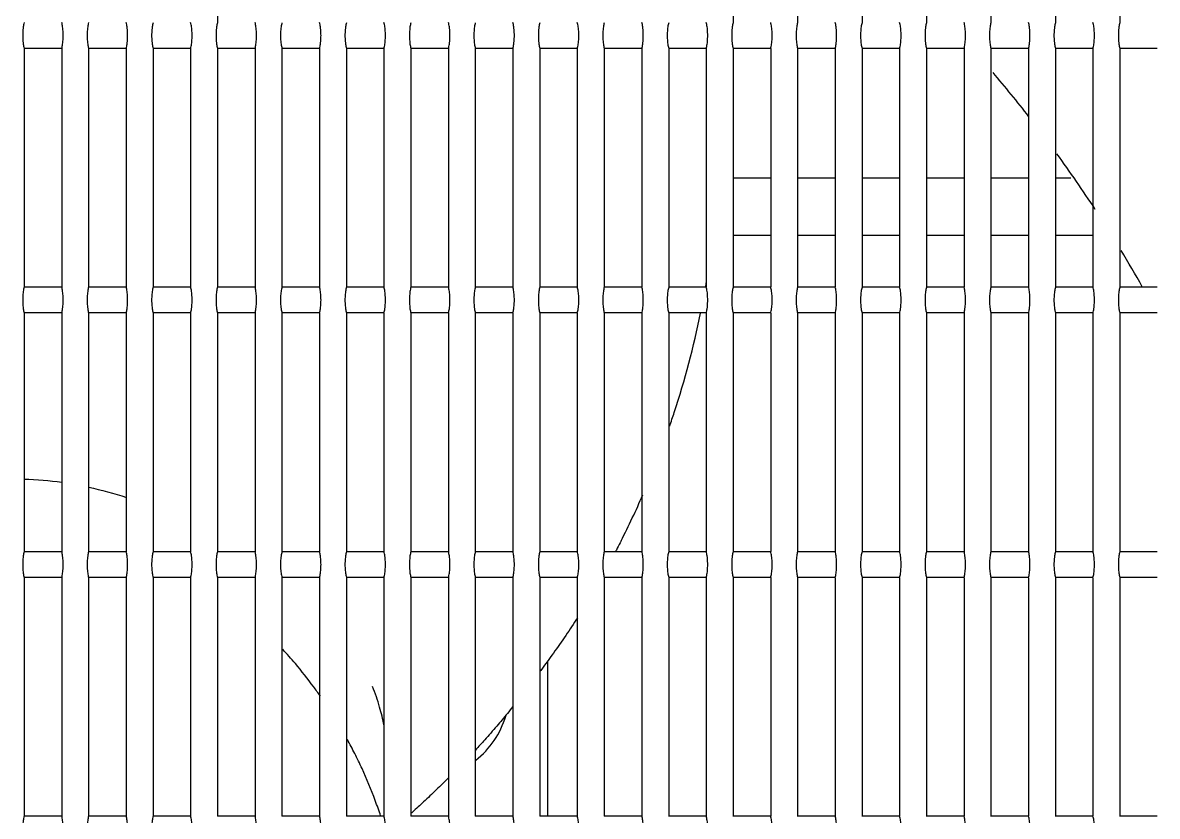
# Model space of a CAD drawing. Header units: millimetres. Extents: x 421 to 5436, y -1186 to -112.
# Drawn here: x 5352.5324 to 5352.8631, y -181.9871 to -181.7558 of the extents above; entities that cross this region are included whole.
import ezdxf

# ---------------------------------------------------------------- set-up
doc = ezdxf.new("R2010")
doc.units = ezdxf.units.MM
doc.layers.add('A-AC', color=150, linetype='Continuous')

msp = doc.modelspace()

# ---------------------------------------------------------------- linework, layer by layer
at = {"layer": 'A-AC', "color": 10, "lineweight": -3, "ltscale": 7.5}
for p, q in [((5352.589218909126, -181.6861902393314), (5352.589218909126, -181.7558173595751)), ((5352.739499377936, -181.6861517204206), (5352.739499377936, -181.7558558781946)), ((5352.758284510621, -181.6861469020016), (5352.758284510621, -181.7558606965754)), ((5352.777069659833, -181.6861420822856), (5352.777069659833, -181.7558655162522)), ((5352.795854825592, -181.6861372611208), (5352.795854825592, -181.7558703373775)), ((5352.814640007926, -181.6861324383544), (5352.814640007926, -181.7558751601039)), ((5352.83342520686, -181.6861276138336), (5352.83342520686, -181.755879984584)), ((5352.852210422423, -181.6861227874047), (5352.852210422423, -181.7558848109716)), ((5352.739499377936, -181.7632398870874), (5352.739499377936, -181.8329440448613)), ((5352.758284510621, -181.7632350686681), (5352.758284510621, -181.8329488632421)), ((5352.777069659833, -181.7632302489524), (5352.777069659833, -181.832953682919)), ((5352.795854825592, -181.7632254277876), (5352.795854825592, -181.8329585040442)), ((5352.814640007926, -181.7632206050212), (5352.814640007926, -181.8329633267706)), ((5352.83342520686, -181.7632157805001), (5352.83342520686, -181.8329681512507)), ((5352.852210422423, -181.7632109540714), (5352.852210422423, -181.8329729776383)), ((5352.5438112085, -181.7632984383733), (5352.532862815002, -181.7632984383733)), ((5352.532864004106, -181.7632928475571), (5352.532864004106, -181.8328910847874)), ((5352.543813075898, -181.7632960888602), (5352.543813075898, -181.8328878435245)), ((5352.56259506667, -181.7632984383733), (5352.55164674445, -181.7632984383733)), ((5352.551648956063, -181.7632880333831), (5352.551648956063, -181.8328958989268)), ((5352.562597962653, -181.7632947974541), (5352.562597962653, -181.8328891349306)), ((5352.581378906742, -181.7632984383733), (5352.570430691621, -181.7632984383733)), ((5352.570433924401, -181.7632832195804), (5352.570433924401, -181.8329007126943)), ((5352.581382833024, -181.7632935058962), (5352.581382833024, -181.8328904264883)), ((5352.600162728636, -181.7632984383733), (5352.589214656447, -181.7632984383733)), ((5352.589218909126, -181.7632784059981), (5352.589218909126, -181.8329055262418)), ((5352.600167687004, -181.7632922141418), (5352.600167687004, -181.832891718243)), ((5352.618946532268, -181.7632984383733), (5352.607998638862, -181.7632984383733)), ((5352.608003910243, -181.7633051033022), (5352.608003910243, -181.8328788290823)), ((5352.618952524585, -181.7632909221454), (5352.618952524585, -181.8328930102391)), ((5352.637730317551, -181.763298438374), (5352.626782638799, -181.763298438374)), ((5352.626788927762, -181.7633063950998), (5352.626788927762, -181.8328775372861)), ((5352.63773734576, -181.763289629863), (5352.63773734576, -181.8328943025224)), ((5352.6565140844, -181.763298438374), (5352.645566656196, -181.763298438374)), ((5352.64557396169, -181.7633076871468), (5352.64557396169, -181.832876245239)), ((5352.656522150515, -181.7632883372501), (5352.656522150515, -181.8328955951361)), ((5352.675297832725, -181.763298438374), (5352.664350690991, -181.763298438374)), ((5352.664359012039, -181.7633089794897), (5352.664359012039, -181.8328749528971)), ((5352.675306938841, -181.7632870442601), (5352.675306938841, -181.832896888126)), ((5352.694081562433, -181.763298438374), (5352.683134743125, -181.763298438374)), ((5352.683144078823, -181.7633102721704), (5352.683144078823, -181.8328736602155)), ((5352.694091710721, -181.7632857508486), (5352.694091710721, -181.8328981815373)), ((5352.71286527343, -181.763298438374), (5352.701918812541, -181.763298438374)), ((5352.701929162055, -181.7633115652372), (5352.701929162055, -181.8328723671489)), ((5352.712876466141, -181.763284456971), (5352.712876466141, -181.8328994754149)), ((5352.73164896562, -181.763298438374), (5352.720702899183, -181.763298438374)), ((5352.720714261754, -181.763312858732), (5352.720714261754, -181.8328710736523)), ((5352.731661205082, -181.763283162582), (5352.731661205082, -181.8329007698039)), ((5352.750432638904, -181.763298438374), (5352.739487002998, -181.763298438374)), ((5352.750445927524, -181.7633602768283), (5352.750445927524, -181.832823655996)), ((5352.769216293183, -181.763298438374), (5352.758271123932, -181.763298438374)), ((5352.769230633447, -181.7633651143622), (5352.769230633447, -181.8328188176399)), ((5352.78799992835, -181.763298438374), (5352.777055261939, -181.763298438374)), ((5352.788015322828, -181.763279275892), (5352.788015322828, -181.8329046564938)), ((5352.806783544305, -181.763298438374), (5352.795839416966, -181.763298438374)), ((5352.806799995642, -181.7633747988305), (5352.806799995642, -181.8328091331205)), ((5352.825567140935, -181.763298438374), (5352.814623588971, -181.763298438374)), ((5352.825584651862, -181.7633796456789), (5352.825584651862, -181.8328042862468)), ((5352.844350718133, -181.763298438374), (5352.833407777907, -181.763298438374)), ((5352.844369291461, -181.7633844958129), (5352.844369291461, -181.832799436088)), ((5352.863134275784, -181.763298438374), (5352.852191983732, -181.763298438374)), ((5352.739499377936, -181.8010475195385), (5352.750445927524, -181.8010475195385)), ((5352.758284510621, -181.8010475195385), (5352.769230633447, -181.8010475195385)), ((5352.777069659833, -181.8010475195385), (5352.788015322828, -181.8010475195385)), ((5352.795854825592, -181.8010475195385), (5352.806799995642, -181.8010475195385)), ((5352.814640007926, -181.8010475195385), (5352.825584651862, -181.8010475195385)), ((5352.83342520686, -181.8010475195385), (5352.837912652153, -181.8010475195385)), ((5352.739499377936, -181.8177141862052), (5352.750445927524, -181.8177141862052)), ((5352.758284510621, -181.8177141862052), (5352.769230633447, -181.8177141862052)), ((5352.777069659833, -181.8177141862052), (5352.788015322828, -181.8177141862052)), ((5352.795854825592, -181.8177141862052), (5352.806799995642, -181.8177141862052)), ((5352.814640007926, -181.8177141862052), (5352.825584651862, -181.8177141862052)), ((5352.83342520686, -181.8177141862052), (5352.844369291461, -181.8177141862052)), ((5352.5438112085, -181.8328854940112), (5352.532862815002, -181.8328854940112)), ((5352.56259506667, -181.8328854940112), (5352.55164674445, -181.8328854940112)), ((5352.581378906742, -181.8328854940112), (5352.570430691621, -181.8328854940112)), ((5352.600162728636, -181.8328854940112), (5352.589214656447, -181.8328854940112)), ((5352.618946532268, -181.8328854940112), (5352.607998638862, -181.8328854940112)), ((5352.637730317551, -181.8328854940119), (5352.626782638799, -181.8328854940119)), ((5352.6565140844, -181.8328854940119), (5352.645566656196, -181.8328854940119)), ((5352.675297832725, -181.8328854940119), (5352.664350690991, -181.8328854940119)), ((5352.694081562433, -181.8328854940119), (5352.683134743125, -181.8328854940119)), ((5352.71286527343, -181.8328854940119), (5352.701918812541, -181.8328854940119)), ((5352.73164896562, -181.8328854940119), (5352.720702899183, -181.8328854940119)), ((5352.750432638904, -181.8328854940119), (5352.739487002998, -181.8328854940119)), ((5352.769216293183, -181.8328854940119), (5352.758271123932, -181.8328854940119)), ((5352.78799992835, -181.8328854940119), (5352.777055261939, -181.8328854940119)), ((5352.806783544305, -181.8328854940119), (5352.795839416966, -181.8328854940119)), ((5352.825567140935, -181.8328854940119), (5352.814623588971, -181.8328854940119)), ((5352.844350718133, -181.8328854940119), (5352.833407777907, -181.8328854940119)), ((5352.863134275784, -181.8328854940119), (5352.852191983732, -181.8328854940119)), ((5352.5438112085, -181.8403866050401), (5352.532862815002, -181.8403866050401)), ((5352.532864004106, -181.8403810142236), (5352.532864004106, -181.9099792514542)), ((5352.543813075898, -181.8403842555267), (5352.543813075898, -181.9099760101913)), ((5352.56259506667, -181.8403866050401), (5352.55164674445, -181.8403866050401)), ((5352.551648956063, -181.8403762000498), (5352.551648956063, -181.9099840655936)), ((5352.562597962653, -181.8403829641209), (5352.562597962653, -181.9099773015971)), ((5352.581378906742, -181.8403866050401), (5352.570430691621, -181.8403866050401)), ((5352.570433924401, -181.8403713862472), (5352.570433924401, -181.909988879361)), ((5352.581382833024, -181.8403816725629), (5352.581382833024, -181.9099785931551)), ((5352.600162728636, -181.8403866050401), (5352.589214656447, -181.8403866050401)), ((5352.589218909126, -181.8403665726646), (5352.589218909126, -181.9099936929085)), ((5352.600167687004, -181.8403803808083), (5352.600167687004, -181.9099798849097)), ((5352.618946532268, -181.8403866050401), (5352.607998638862, -181.8403866050401)), ((5352.608003910243, -181.8403932699689), (5352.608003910243, -181.9099669957491)), ((5352.618952524585, -181.8403790888121), (5352.618952524585, -181.9099811769058)), ((5352.637730317551, -181.8403866050407), (5352.626782638799, -181.8403866050407)), ((5352.626788927762, -181.8403945617665), (5352.626788927762, -181.9099657039526)), ((5352.63773734576, -181.8403777965304), (5352.63773734576, -181.9099824691891)), ((5352.6565140844, -181.8403866050407), (5352.645566656196, -181.8403866050407)), ((5352.64557396169, -181.8403958538136), (5352.64557396169, -181.9099644119058)), ((5352.656522150515, -181.8403765039168), (5352.656522150515, -181.9099837618028)), ((5352.675297832725, -181.8403866050407), (5352.664350690991, -181.8403866050407)), ((5352.664359012039, -181.8403971461555), (5352.664359012039, -181.9099631195638)), ((5352.675306938841, -181.8403752109266), (5352.675306938841, -181.9099850547927)), ((5352.694081562433, -181.8403866050407), (5352.683134743125, -181.8403866050407)), ((5352.683144078823, -181.8403984388372), (5352.683144078823, -181.909961826882)), ((5352.694091710721, -181.8403739175153), (5352.694091710721, -181.909986348204)), ((5352.71286527343, -181.8403866050407), (5352.701918812541, -181.8403866050407)), ((5352.701929162055, -181.840399731904), (5352.701929162055, -181.9099605338156)), ((5352.712876466141, -181.8403726236377), (5352.712876466141, -181.9099876420814)), ((5352.73164896562, -181.8403866050407), (5352.720702899183, -181.8403866050407)), ((5352.720714261754, -181.8404010254003), (5352.720714261754, -181.909959240319)), ((5352.731661205082, -181.8403713292485), (5352.731661205082, -181.9099889364707)), ((5352.750432638904, -181.8403866050407), (5352.739487002998, -181.8403866050407)), ((5352.739499377936, -181.8403280537541), (5352.739499377936, -181.9100322115278)), ((5352.750445927524, -181.840448443495), (5352.750445927524, -181.9099118226627)), ((5352.769216293183, -181.8403866050407), (5352.758271123932, -181.8403866050407)), ((5352.758284510621, -181.8403232353348), (5352.758284510621, -181.9100370299086)), ((5352.769230633447, -181.8404532810289), (5352.769230633447, -181.9099069843066)), ((5352.78799992835, -181.8403866050407), (5352.777055261939, -181.8403866050407)), ((5352.777069659833, -181.8403184156191), (5352.777069659833, -181.9100418495855)), ((5352.788015322828, -181.8403674425588), (5352.788015322828, -181.9099928231606)), ((5352.806783544305, -181.8403866050407), (5352.795839416966, -181.8403866050407)), ((5352.795854825592, -181.8403135944541), (5352.795854825592, -181.9100466707109)), ((5352.806799995642, -181.840462965497), (5352.806799995642, -181.909897299787)), ((5352.825567140935, -181.8403866050407), (5352.814623588971, -181.8403866050407)), ((5352.814640007926, -181.8403087716879), (5352.814640007926, -181.9100514934371)), ((5352.825584651862, -181.8404678123457), (5352.825584651862, -181.9098924529133)), ((5352.844350718133, -181.8403866050407), (5352.833407777907, -181.8403866050407)), ((5352.83342520686, -181.8403039471668), (5352.83342520686, -181.9100563179175)), ((5352.844369291461, -181.8404726624794), (5352.844369291461, -181.9098876027545)), ((5352.863134275784, -181.8403866050407), (5352.852191983732, -181.8403866050407)), ((5352.852210422423, -181.8402991207381), (5352.852210422423, -181.9100611443048)), ((5352.5438112085, -181.9099736606779), (5352.532862815002, -181.9099736606779)), ((5352.56259506667, -181.9099736606779), (5352.55164674445, -181.9099736606779)), ((5352.581378906742, -181.9099736606779), (5352.570430691621, -181.9099736606779)), ((5352.600162728636, -181.9099736606779), (5352.589214656447, -181.9099736606779)), ((5352.618946532268, -181.9099736606779), (5352.607998638862, -181.9099736606779)), ((5352.637730317551, -181.9099736606786), (5352.626782638799, -181.9099736606786)), ((5352.6565140844, -181.9099736606786), (5352.645566656196, -181.9099736606786)), ((5352.675297832725, -181.9099736606786), (5352.664350690991, -181.9099736606786)), ((5352.694081562433, -181.9099736606786), (5352.683134743125, -181.9099736606786)), ((5352.71286527343, -181.9099736606786), (5352.701918812541, -181.9099736606786)), ((5352.73164896562, -181.9099736606786), (5352.720702899183, -181.9099736606786)), ((5352.750432638904, -181.9099736606786), (5352.739487002998, -181.9099736606786)), ((5352.769216293183, -181.9099736606786), (5352.758271123932, -181.9099736606786)), ((5352.78799992835, -181.9099736606786), (5352.777055261939, -181.9099736606786)), ((5352.806783544305, -181.9099736606786), (5352.795839416966, -181.9099736606786)), ((5352.825567140935, -181.9099736606786), (5352.814623588971, -181.9099736606786)), ((5352.844350718133, -181.9099736606786), (5352.833407777907, -181.9099736606786)), ((5352.863134275784, -181.9099736606786), (5352.852191983732, -181.9099736606786)), ((5352.5438112085, -181.9174747717066), (5352.532862815002, -181.9174747717066)), ((5352.532864004106, -181.9174691808903), (5352.532864004106, -181.9870674181209)), ((5352.543813075898, -181.9174724221934), (5352.543813075898, -181.9870641768578)), ((5352.56259506667, -181.9174747717066), (5352.55164674445, -181.9174747717066)), ((5352.551648956063, -181.9174643667166), (5352.551648956063, -181.9870722322603)), ((5352.562597962653, -181.9174711307876), (5352.562597962653, -181.9870654682638)), ((5352.581378906742, -181.9174747717066), (5352.570430691621, -181.9174747717066)), ((5352.570433924401, -181.9174595529139), (5352.570433924401, -181.9870770460277)), ((5352.581382833024, -181.9174698392296), (5352.581382833024, -181.9870667598216)), ((5352.600162728636, -181.9174747717066), (5352.589214656447, -181.9174747717066)), ((5352.589218909126, -181.9174547393313), (5352.589218909126, -181.9870818595753)), ((5352.600167687004, -181.917468547475), (5352.600167687004, -181.9870680515762)), ((5352.618946532268, -181.9174747717066), (5352.607998638862, -181.9174747717066)), ((5352.608003910243, -181.9174814366354), (5352.608003910243, -181.9870551624156)), ((5352.618952524585, -181.9174672554789), (5352.618952524585, -181.9870693435726)), ((5352.637730317551, -181.9174747717072), (5352.626782638799, -181.9174747717072)), ((5352.626788927762, -181.9174827284332), (5352.626788927762, -181.9870538706193)), ((5352.63773734576, -181.9174659631969), (5352.63773734576, -181.9870706358556)), ((5352.6565140844, -181.9174747717072), (5352.645566656196, -181.9174747717072)), ((5352.64557396169, -181.9174840204803), (5352.64557396169, -181.9870525785723)), ((5352.656522150515, -181.9174646705833), (5352.656522150515, -181.9870719284693)), ((5352.675297832725, -181.9174747717072), (5352.664350690991, -181.9174747717072)), ((5352.664359012039, -181.9174853128222), (5352.664359012039, -181.9870512862306)), ((5352.675306938841, -181.9174633775933), (5352.675306938841, -181.9870732214595)), ((5352.694081562433, -181.9174747717072), (5352.683134743125, -181.9174747717072)), ((5352.683144078823, -181.9174866055039), (5352.683144078823, -181.9870499935487)), ((5352.694091710721, -181.917462084182), (5352.694091710721, -181.9870745148708)), ((5352.71286527343, -181.9174747717072), (5352.701918812541, -181.9174747717072)), ((5352.701929162055, -181.9174878985705), (5352.701929162055, -181.9870487004821)), ((5352.712876466141, -181.9174607903044), (5352.712876466141, -181.9870758087482)), ((5352.73164896562, -181.9174747717072), (5352.720702899183, -181.9174747717072)), ((5352.720714261754, -181.9174891920668), (5352.720714261754, -181.9870474069858)), ((5352.731661205082, -181.9174594959152), (5352.731661205082, -181.9870771031374)), ((5352.750432638904, -181.9174747717072), (5352.739487002998, -181.9174747717072)), ((5352.739499377936, -181.9174162204206), (5352.739499377936, -181.9871203781945)), ((5352.750445927524, -181.9175366101617), (5352.750445927524, -181.9869999893294)), ((5352.769216293183, -181.9174747717072), (5352.758271123932, -181.9174747717072)), ((5352.758284510621, -181.9174114020016), (5352.758284510621, -181.9871251965753)), ((5352.769230633447, -181.9175414476956), (5352.769230633447, -181.9869951509734)), ((5352.78799992835, -181.9174747717072), (5352.777055261939, -181.9174747717072)), ((5352.777069659833, -181.9174065822856), (5352.777069659833, -181.9871300162522)), ((5352.788015322828, -181.9174556092253), (5352.788015322828, -181.9870809898273)), ((5352.806783544305, -181.9174747717072), (5352.795839416966, -181.9174747717072)), ((5352.795854825592, -181.9174017611208), (5352.795854825592, -181.9871348373774)), ((5352.806799995642, -181.9175511321637), (5352.806799995642, -181.9869854664537)), ((5352.825567140935, -181.9174747717072), (5352.814623588971, -181.9174747717072)), ((5352.814640007926, -181.9173969383546), (5352.814640007926, -181.9871396601038)), ((5352.825584651862, -181.9175559790124), (5352.825584651862, -181.98698061958)), ((5352.844350718133, -181.9174747717072), (5352.833407777907, -181.9174747717072)), ((5352.83342520686, -181.9173921138336), (5352.83342520686, -181.987144484584)), ((5352.844369291461, -181.9175608291462), (5352.844369291461, -181.9869757694212)), ((5352.863134275784, -181.9174747717072), (5352.852191983732, -181.9174747717072)), ((5352.852210422423, -181.9173872874046), (5352.852210422423, -181.9871493109715)), ((5352.685372186159, -181.941915989675), (5352.685372186159, -181.9870618273451)), ((5352.5438112085, -181.9870618273444), (5352.532862815002, -181.9870618273444)), ((5352.56259506667, -181.9870618273444), (5352.55164674445, -181.9870618273444)), ((5352.581378906742, -181.9870618273444), (5352.570430691621, -181.9870618273444)), ((5352.600162728636, -181.9870618273444), (5352.589214656447, -181.9870618273444)), ((5352.618946532268, -181.9870618273444), (5352.607998638862, -181.9870618273444)), ((5352.637730317551, -181.9870618273451), (5352.626782638799, -181.9870618273451)), ((5352.6565140844, -181.9870618273451), (5352.645566656196, -181.9870618273451)), ((5352.675297832725, -181.9870618273451), (5352.664350690991, -181.9870618273451)), ((5352.694081562433, -181.9870618273451), (5352.683134743125, -181.9870618273451)), ((5352.71286527343, -181.9870618273451), (5352.701918812541, -181.9870618273451)), ((5352.73164896562, -181.9870618273451), (5352.720702899183, -181.9870618273451)), ((5352.750432638904, -181.9870618273451), (5352.739487002998, -181.9870618273451)), ((5352.769216293183, -181.9870618273451), (5352.758271123932, -181.9870618273451)), ((5352.78799992835, -181.9870618273451), (5352.777055261939, -181.9870618273451)), ((5352.806783544305, -181.9870618273451), (5352.795839416966, -181.9870618273451)), ((5352.825567140935, -181.9870618273451), (5352.814623588971, -181.9870618273451)), ((5352.844350718133, -181.9870618273451), (5352.833407777907, -181.9870618273451)), ((5352.863134275784, -181.9870618273451), (5352.852191983732, -181.9870618273451))]:
    msp.add_line(p, q, dxfattribs=at)
for centre, radius, start, end in [((5352.510342252825, -182.029243216193), 0.4, 37.95630887385038, 40.33567421700309), ((5352.510342252825, -182.029243216193), 0.4, 33.19494923888841, 36.01861457139478), ((5352.510342252825, -182.029243216193), 0.4, 29.4178766862051, 31.17187189051523), ((5352.648486892027, -181.9504565706961), 0.02583333333333333, 308.1979124139159, 343.3612956351747)]:
    msp.add_arc(centre, radius, start, end, dxfattribs=at)
for points, start_tangent, end_tangent in [([(5352.532864004106, -181.7558029181209), (5352.532603009189, -181.7570279051381), (5352.532457295122, -181.7586818120906), (5352.532457289727, -181.7604138238846), (5352.532603005345, -181.7620678337196), (5352.532864004106, -181.7632928475571)], (-0.003023891626411149, -0.009531845541746914), (0.003023891626411149, -0.009531845541746914)), ([(5352.543813075898, -181.7633072009241), (5352.54407666411, -181.7620671532161), (5352.544221984066, -181.7604135002246), (5352.544221983993, -181.7586822637604), (5352.544076664059, -181.7570286121438), (5352.543813075898, -181.7557885647948)], (0.003018005109862939, 0.009533710985594286), (-0.003018005109862939, 0.009533710985594286)), ([(5352.551648956063, -181.7558077322601), (5352.551388828162, -181.7570276644437), (5352.551242976926, -181.7586816773151), (5352.551242971515, -181.7604139584023), (5352.551388824304, -181.7620680743462), (5352.551648956063, -181.7632880333831)], (-0.003025934689196457, -0.009531197157582964), (0.003025934689196457, -0.009531197157582964)), ([(5352.562597962653, -181.7633120180626), (5352.562862422817, -181.7620669282894), (5352.563007614943, -181.760413374443), (5352.563007614847, -181.7586823889703), (5352.562862422749, -181.7570288369523), (5352.562597962653, -181.7557837476572)], (0.003016098039958087, 0.009534314480515156), (-0.003016098039894996, 0.009534314480535114)), ([(5352.570433924401, -181.7558125460278), (5352.570174662439, -181.7570274197496), (5352.570028671662, -181.7586815401978), (5352.570028666233, -181.7604140952308), (5352.570174658568, -181.7620683189657), (5352.570433924401, -181.7632832195804)], (-0.003028012227411443, -0.009530537337980833), (0.003028012227411443, -0.009530537337980833)), ([(5352.581382833024, -181.7633168363284), (5352.581648166544, -181.7620667072733), (5352.58179323316, -181.76041325079), (5352.581793233029, -181.7586825117621), (5352.581648166451, -181.7570290577908), (5352.581382833024, -181.7557789293928)], (0.00301422483693813, 0.009534906849696293), (-0.00301422483693813, 0.009534906849696293)), ([(5352.589218909126, -181.7558173595751), (5352.588960512091, -181.757027171044), (5352.588814379385, -181.7586814007277), (5352.588814373939, -181.7604142343812), (5352.588960508205, -181.7620685675902), (5352.589218909126, -181.7632784059981)], (-0.003030124373977761, -0.009529866015754148), (0.003030124373977761, -0.009529866015754148)), ([(5352.600167687004, -181.7633216558736), (5352.60043389535, -181.7620664901574), (5352.600578838767, -181.7604131292558), (5352.600578838588, -181.7586826321462), (5352.600433895223, -181.7570292746698), (5352.600167687004, -181.7557741098499)], (0.003012385388619867, 0.009535488150610304), (-0.003012385388619867, 0.009535488150610304)), ([(5352.608003910243, -181.7558221729739), (5352.607746378917, -181.7570269062758), (5352.607600102578, -181.7586812009154), (5352.607600092273, -181.7604143179462), (5352.607746371561, -181.7620688082243), (5352.608003910243, -181.7632735924044)], (-0.003032271264908318, -0.009529183122178484), (0.003032271264908318, -0.009529183122178484)), ([(5352.618952524585, -181.7633264768508), (5352.619219609292, -181.7620662769318), (5352.619364431812, -181.7604130098325), (5352.619364431574, -181.7586827501332), (5352.619219609123, -181.7570294875995), (5352.618952524585, -181.7557692888761)], (0.003010579586422845, 0.009536058439093904), (-0.003010579586422845, 0.009536058439093904)), ([(5352.626788927762, -181.755826986717), (5352.626532255959, -181.7570266743805), (5352.626385831456, -181.7586811764825), (5352.626385831131, -181.7604145814737), (5352.626532255727, -181.7620690897272), (5352.626788927762, -181.7632687789896)], (-0.003034453039705802, -0.009528488586854697), (0.003034453039705802, -0.009528488586854697)), ([(5352.63773734576, -181.7633312994135), (5352.638005308426, -181.7620660675882), (5352.638150012339, -181.7604128925122), (5352.63815001203, -181.7586828657338), (5352.638005308207, -181.7570296965903), (5352.63773734576, -181.7557644663193)], (0.003008807325095332, 0.009536617769442828), (-0.003008807325095332, 0.009536617769442828)), ([(5352.64557396169, -181.7558318005267), (5352.645318152191, -181.7570264133942), (5352.64517157854, -181.7586810290343), (5352.645171578127, -181.7604147268144), (5352.645318151895, -181.7620693502749), (5352.64557396169, -181.7632639651738)], (-0.003036669841709903, -0.009527782337587774), (0.003036669841709903, -0.009527782337587774)), ([(5352.656522150515, -181.7633361237131), (5352.656790992805, -181.7620658621156), (5352.656935580393, -181.7604127772856), (5352.656935580002, -181.7586829789566), (5352.656790992529, -181.7570299016504), (5352.656522150515, -181.7557596420259)], (0.003007068501992723, 0.009537166194647301), (-0.003007068501992723, 0.009537166194647301)), ([(5352.664359012039, -181.7558366147209), (5352.664104064097, -181.7570261483149), (5352.663957338864, -181.7586808790468), (5352.66395733835, -181.7604148743881), (5352.66410406373, -181.762069614851), (5352.664359012039, -181.7632591509716)], (-0.003038921817427551, -0.009527064300589286), (0.003038921817427551, -0.009527064300589286)), ([(5352.675306938841, -181.7633409499035), (5352.675576662484, -181.7620656605066), (5352.675721136018, -181.7604126641452), (5352.675721135533, -181.7586830898119), (5352.675576662139, -181.7570301027897), (5352.675306938841, -181.7557548158434)], (0.003005363018675271, 0.009537703765895598), (-0.003005363018675271, 0.009537703765895598)), ([(5352.683144078823, -181.7558414294513), (5352.682889991756, -181.7570258791293), (5352.682743112494, -181.7586807265061), (5352.682743111865, -181.7604150242071), (5352.682889991307, -181.7620698834696), (5352.683144078823, -181.7632543362313)], (-0.003041209117449433, -0.009526334400174205), (0.003041209117384879, -0.009526334400194812)), ([(5352.694091710721, -181.7633457781383), (5352.69436231751, -181.7620654627519), (5352.694506679256, -181.7604125530838), (5352.694506678667, -181.7586831983087), (5352.694362317092, -181.7570303000173), (5352.694091710721, -181.7557499876184)], (0.003003690779298327, 0.009538230533089364), (-0.003003690779298327, 0.009538230533089364)), ([(5352.701929162055, -181.755846244869), (5352.70167593525, -181.7570256058218), (5352.701528899497, -181.7586805713981), (5352.70152889874, -181.7604151762837), (5352.701675934708, -181.7620701561441), (5352.701929162055, -181.7632495208013)], (-0.003043531895688041, -0.009525592558992305), (0.003043531895688041, -0.009525592558992305)), ([(5352.712876466141, -181.7633506085713), (5352.713147957935, -181.762065268844), (5352.713292210148, -181.7604124440943), (5352.713292209441, -181.7586833044563), (5352.713147957434, -181.7570304933415), (5352.712876466141, -181.7557451571972)], (0.003002051691769736, 0.009538746544485941), (-0.003002051691769736, 0.009538746544485941)), ([(5352.720714261754, -181.7558510607614), (5352.720461898327, -181.7570253029915), (5352.720314705058, -181.7586802918461), (5352.720314693929, -181.7604152088593), (5352.720461890355, -181.7620704075496), (5352.720714261754, -181.7632447041665)], (-0.003045890310084898, -0.009524838697790684), (0.003045890310084898, -0.009524838697790684)), ([(5352.731661205082, -181.7633554417239), (5352.731933587225, -181.7620650546241), (5352.732077733566, -181.7604122197181), (5352.73207772306, -181.7586832907214), (5352.731933579786, -181.7570306585737), (5352.731661205082, -181.7557403247938)], (0.003000445666717017, 0.009539251847030724), (-0.003000445666654939, 0.009539251847050248)), ([(5352.739499377936, -181.7558558781946), (5352.739247871717, -181.7570250353949), (5352.739100516192, -181.7586801987729), (5352.739100510546, -181.7604154326345), (5352.73924786767, -181.7620707023423), (5352.739499377936, -181.7632398870874)], (-0.003048284521927262, -0.009524072735619917), (0.003048284521927262, -0.009524072735619917)), ([(5352.750445927524, -181.7633602768283), (5352.750719196702, -181.762064881683), (5352.750863237218, -181.7604121795075), (5352.7508632319, -181.7586834569215), (5352.750719192938, -181.7570308574475), (5352.750445927524, -181.7557354893293)], (0.0029988726180547, 0.00953974648618514), (-0.0029988726180547, 0.00953974648618514)), ([(5352.758284510621, -181.7558606965754), (5352.758033863166, -181.7570247499766), (5352.757886343661, -181.7586800375561), (5352.757886337984, -181.7604155932424), (5352.758033859094, -181.7620709876162), (5352.758284510621, -181.7632350686681)], (-0.003050714696665457, -0.009523294589560348), (0.003050714696665457, -0.009523294589560348)), ([(5352.769230633447, -181.7633651143622), (5352.769504790136, -181.76206472373), (5352.769648726409, -181.7604121956679), (5352.769648730724, -181.7586836750575), (5352.76950479319, -181.7570310635754), (5352.769230633447, -181.7557306509734)], (0.002997332463409876, 0.009540230505799599), (-0.002997332463409876, 0.009540230505799599)), ([(5352.777069659833, -181.7558655162522), (5352.776819870787, -181.757024460406), (5352.776672184781, -181.7586798738541), (5352.77667217907, -181.7604157563026), (5352.776819866689, -181.7620712770356), (5352.777069659833, -181.7632302489524)], (-0.00305318100350449, -0.009522504174839687), (0.00305318100350449, -0.009522504174839687)), ([(5352.788015322828, -181.7633699553764), (5352.788290374536, -181.7620645315262), (5352.788434211013, -181.7604120287169), (5352.788434209728, -181.7586837057277), (5352.788290373626, -181.7570312277667), (5352.788015322828, -181.7557258104655)], (0.002995825123029406, 0.009540703948463439), (-0.002995825123029406, 0.009540703948463439)), ([(5352.795854825592, -181.7558703373775), (5352.795605894669, -181.7570241666665), (5352.795458039625, -181.7586797076519), (5352.79545803388, -181.7604159218295), (5352.795605890544, -181.7620715706162), (5352.795854825592, -181.7632254277876)], (-0.003055683614889579, -0.009521701404985107), (0.003055683614889579, -0.009521701404985107)), ([(5352.806799995642, -181.7633747988305), (5352.807075940604, -181.7620643710741), (5352.807219677868, -181.7604119997625), (5352.807219682139, -181.758683870019), (5352.807075943623, -181.7570314160198), (5352.806799995642, -181.7557209664537)], (0.002994350520555251, 0.009541166855267257), (-0.002994350520616899, 0.009541166855247913)), ([(5352.814640007926, -181.7558751601039), (5352.814391934906, -181.757023868742), (5352.814243908273, -181.7586795389341), (5352.81424390249, -181.7604160898384), (5352.814391930752, -181.7620718683743), (5352.814640007926, -181.7632206050212)], (-0.003058222707952636, -0.009520886191345999), (0.003058222707952636, -0.009520886191345999)), ([(5352.825584651862, -181.7633796456789), (5352.825861494299, -181.7620642004936), (5352.826005135377, -181.7604119050488), (5352.826005139626, -181.7586839642313), (5352.825861497302, -181.7570315864889), (5352.825584651862, -181.75571611958)], (0.002992908582672237, 0.009541619265919536), (-0.002992908582672237, 0.009541619265919536)), ([(5352.83342520686, -181.755879984584), (5352.833177991592, -181.7570235666158), (5352.8330297908, -181.7586793676851), (5352.83302978498, -181.7604162603445), (5352.833177987408, -181.7620721703267), (5352.83342520686, -181.7632157805001)], (-0.003060798463602176, -0.009520058443371586), (0.003060798463602176, -0.009520058443371586)), ([(5352.844369291461, -181.7633844958129), (5352.844647033688, -181.7620640337364), (5352.844790580783, -181.7604118124859), (5352.844790585006, -181.7586840562738), (5352.844647036673, -181.7570317531313), (5352.844369291461, -181.7557112694212)], (0.00299149923946942, 0.009542061218638972), (-0.00299149923946942, 0.009542061218638972)), ([(5352.852210422423, -181.7558848109716), (5352.851964064822, -181.7570232602704), (5352.851815687288, -181.7586791938893), (5352.851815681428, -181.7604164333636), (5352.851964060606, -181.7620724764906), (5352.852210422423, -181.7632109540714)], (-0.00306341106616175, -0.009519218068713298), (0.00306341106616175, -0.009519218068713298)), ([(5352.731475325444, -181.832842436964), (5352.731724760175, -181.8313964547654)], (0.001727258872989629, 0.009849699324633142), (0.00167254806588107, 0.009859137029543585)), ([(5352.532864004106, -181.8328910847874), (5352.532603009189, -181.8341160718046), (5352.532457295122, -181.8357699787573), (5352.532457289727, -181.8375019905511), (5352.532603005345, -181.8391560003861), (5352.532864004106, -181.8403810142236)], (-0.003023891626411149, -0.009531845541746914), (0.003023891626411149, -0.009531845541746914)), ([(5352.543813075898, -181.8403953675909), (5352.54407666411, -181.8391553198826), (5352.544221984066, -181.8375016668913), (5352.544221983993, -181.8357704304271), (5352.544076664059, -181.8341167788105), (5352.543813075898, -181.8328767314613)], (0.003018005109862939, 0.009533710985594286), (-0.003018005109862939, 0.009533710985594286)), ([(5352.551648956063, -181.8328958989268), (5352.551388828162, -181.8341158311102), (5352.551242976926, -181.8357698439818), (5352.551242971515, -181.837502125069), (5352.551388824304, -181.8391562410129), (5352.551648956063, -181.8403762000498)], (-0.003025934689196457, -0.009531197157582964), (0.003025934689132772, -0.00953119715760318)), ([(5352.562597962653, -181.8404001847291), (5352.562862422817, -181.8391550949561), (5352.563007614943, -181.8375015411098), (5352.563007614847, -181.8357705556371), (5352.562862422749, -181.834117003619), (5352.562597962653, -181.8328719143237)], (0.003016098039958087, 0.009534314480515156), (-0.003016098039958087, 0.009534314480515156)), ([(5352.570433924401, -181.8329007126943), (5352.570174662439, -181.8341155864164), (5352.570028671662, -181.8357697068645), (5352.570028666233, -181.8375022618975), (5352.570174658568, -181.8391564856324), (5352.570433924401, -181.8403713862472)], (-0.003028012227411443, -0.009530537337980833), (0.003028012227411443, -0.009530537337980833)), ([(5352.581382833024, -181.8404050029951), (5352.581648166544, -181.8391548739401), (5352.58179323316, -181.8375014174565), (5352.581793233029, -181.8357706784286), (5352.581648166451, -181.8341172244575), (5352.581382833024, -181.8328670960595)], (0.00301422483693813, 0.009534906849696293), (-0.00301422483693813, 0.009534906849696293)), ([(5352.589218909126, -181.8329055262418), (5352.588960512091, -181.8341153377107), (5352.588814379385, -181.8357695673944), (5352.588814373939, -181.8375024010479), (5352.588960508205, -181.8391567342569), (5352.589218909126, -181.8403665726646)], (-0.003030124373977761, -0.009529866015754148), (0.003030124373977761, -0.009529866015754148)), ([(5352.600167687004, -181.8404098225403), (5352.60043389535, -181.8391546568241), (5352.600578838767, -181.8375012959225), (5352.600578838588, -181.8357707988127), (5352.600433895223, -181.8341174413365), (5352.600167687004, -181.8328622765166)], (0.003012385388619867, 0.009535488150610304), (-0.003012385388619867, 0.009535488150610304)), ([(5352.608003910243, -181.8329103396404), (5352.607746378917, -181.8341150729423), (5352.607600102578, -181.8357693675821), (5352.607600092273, -181.8375024846127), (5352.607746371561, -181.839156974891), (5352.608003910243, -181.8403617590711)], (-0.003032271264908318, -0.009529183122178484), (0.003032271264908318, -0.009529183122178484)), ([(5352.618952524585, -181.8404146435175), (5352.619219609292, -181.8391544435985), (5352.619364431812, -181.8375011764992), (5352.619364431574, -181.8357709167999), (5352.619219609123, -181.8341176542663), (5352.618952524585, -181.8328574555426)], (0.003010579586422845, 0.009536058439093904), (-0.003010579586422845, 0.009536058439093904)), ([(5352.626788927762, -181.8329151533837), (5352.626532255959, -181.8341148410473), (5352.626385831456, -181.835769343149), (5352.626385831131, -181.8375027481404), (5352.626532255727, -181.8391572563939), (5352.626788927762, -181.8403569456564)], (-0.003034453039705802, -0.009528488586854697), (0.003034453039705802, -0.009528488586854697)), ([(5352.63773734576, -181.8404194660802), (5352.638005308426, -181.8391542342549), (5352.638150012339, -181.837501059179), (5352.63815001203, -181.8357710324005), (5352.638005308207, -181.8341178632568), (5352.63773734576, -181.832852632986)], (0.003008807325095332, 0.009536617769442828), (-0.003008807325095332, 0.009536617769442828)), ([(5352.64557396169, -181.8329199671934), (5352.645318152191, -181.8341145800609), (5352.64517157854, -181.835769195701), (5352.645171578127, -181.8375028934811), (5352.645318151895, -181.8391575169414), (5352.64557396169, -181.8403521318403)], (-0.003036669841709903, -0.009527782337587774), (0.003036669841709903, -0.009527782337587774)), ([(5352.656522150515, -181.8404242903796), (5352.656790992805, -181.8391540287823), (5352.656935580393, -181.8375009439521), (5352.656935580002, -181.8357711456233), (5352.656790992529, -181.8341180683169), (5352.656522150515, -181.8328478086926)], (0.003007068501992723, 0.009537166194647301), (-0.003007068501992723, 0.009537166194647301)), ([(5352.664359012039, -181.8329247813876), (5352.664104064097, -181.8341143149817), (5352.663957338864, -181.8357690457135), (5352.66395733835, -181.8375030410548), (5352.66410406373, -181.8391577815178), (5352.664359012039, -181.8403473176381)], (-0.003038921817427551, -0.009527064300589286), (0.003038921817427551, -0.009527064300589286)), ([(5352.675306938841, -181.8404291165702), (5352.675576662484, -181.8391538271733), (5352.675721136018, -181.8375008308119), (5352.675721135533, -181.8357712564784), (5352.675576662139, -181.8341182694564), (5352.675306938841, -181.8328429825101)], (0.003005363018675271, 0.009537703765895598), (-0.003005363018675271, 0.009537703765895598)), ([(5352.683144078823, -181.832929596118), (5352.682889991756, -181.8341140457958), (5352.682743112494, -181.8357688931726), (5352.682743111865, -181.8375031908736), (5352.682889991307, -181.8391580501361), (5352.683144078823, -181.8403425028978)], (-0.003041209117384879, -0.009526334400194812), (0.003041209117384879, -0.009526334400194812)), ([(5352.694091710721, -181.8404339448048), (5352.69436231751, -181.8391536294187), (5352.694506679256, -181.8375007197506), (5352.694506678667, -181.8357713649755), (5352.694362317092, -181.8341184666838), (5352.694091710721, -181.8328381542851)], (0.003003690779298327, 0.009538230533089364), (-0.003003690779298327, 0.009538230533089364)), ([(5352.701929162055, -181.8329344115355), (5352.70167593525, -181.8341137724885), (5352.701528899497, -181.8357687380649), (5352.70152889874, -181.8375033429504), (5352.701675934708, -181.8391583228106), (5352.701929162055, -181.840337687468)], (-0.003043531895688041, -0.009525592558992305), (0.003043531895688041, -0.009525592558992305)), ([(5352.712876466141, -181.8404387752378), (5352.713147957935, -181.8391534355108), (5352.713292210148, -181.8375006107608), (5352.713292209441, -181.8357714711231), (5352.713147957434, -181.8341186600082), (5352.712876466141, -181.832833323864)], (0.003002051691769736, 0.009538746544485941), (-0.003002051691769736, 0.009538746544485941)), ([(5352.720714261754, -181.8329392274279), (5352.720461898327, -181.834113469658), (5352.720314705058, -181.8357684585128), (5352.720314693929, -181.8375033755258), (5352.720461890355, -181.8391585742163), (5352.720714261754, -181.8403328708332)], (-0.003045890310084898, -0.009524838697790684), (0.003045890310084898, -0.009524838697790684)), ([(5352.731661205082, -181.8404436083906), (5352.731933587225, -181.8391532212909), (5352.732077733566, -181.8375003863846), (5352.73207772306, -181.8357714573881), (5352.731933579786, -181.8341188252405), (5352.731661205082, -181.8328284914605)], (0.003000445666654939, 0.009539251847050248), (-0.003000445666717017, 0.009539251847030724)), ([(5352.739499377936, -181.8329440448613), (5352.739247871717, -181.8341132020614), (5352.739100516192, -181.8357683654397), (5352.739100510546, -181.8375035993013), (5352.73924786767, -181.839158869009), (5352.739499377936, -181.8403280537541)], (-0.003048284521927262, -0.009524072735619917), (0.003048284521927262, -0.009524072735619917)), ([(5352.750445927524, -181.840448443495), (5352.750719196702, -181.8391530483498), (5352.750863237218, -181.8375003461742), (5352.7508632319, -181.8357716235882), (5352.750719192938, -181.8341190241142), (5352.750445927524, -181.832823655996)], (0.0029988726180547, 0.00953974648618514), (-0.0029988726180547, 0.00953974648618514)), ([(5352.758284510621, -181.8329488632421), (5352.758033863166, -181.8341129166433), (5352.757886343661, -181.8357682042229), (5352.757886337984, -181.8375037599092), (5352.758033859094, -181.8391591542829), (5352.758284510621, -181.8403232353348)], (-0.003050714696665457, -0.009523294589560348), (0.003050714696665457, -0.009523294589560348)), ([(5352.769230633447, -181.8404532810289), (5352.769504790136, -181.8391528903965), (5352.769648726409, -181.8375003623346), (5352.769648730724, -181.8357718417242), (5352.76950479319, -181.8341192302421), (5352.769230633447, -181.8328188176399)], (0.002997332463409876, 0.009540230505799599), (-0.002997332463409876, 0.009540230505799599)), ([(5352.777069659833, -181.832953682919), (5352.776819870787, -181.8341126270727), (5352.776672184781, -181.8357680405206), (5352.77667217907, -181.8375039229693), (5352.776819866689, -181.8391594437021), (5352.777069659833, -181.8403184156191)], (-0.00305318100350449, -0.009522504174839687), (0.00305318100350449, -0.009522504174839687)), ([(5352.788015322828, -181.8404581220429), (5352.788290374536, -181.8391526981929), (5352.788434211013, -181.8375001953837), (5352.788434209728, -181.8357718723944), (5352.788290373626, -181.8341193944334), (5352.788015322828, -181.8328139771322)], (0.002995825123029406, 0.009540703948463439), (-0.002995825123029406, 0.009540703948463439)), ([(5352.795854825592, -181.8329585040442), (5352.795605894669, -181.8341123333332), (5352.795458039625, -181.8357678743184), (5352.79545803388, -181.8375040884962), (5352.795605890544, -181.8391597372829), (5352.795854825592, -181.8403135944541)], (-0.003055683614889579, -0.009521701404985107), (0.003055683614889579, -0.009521701404985107)), ([(5352.806799995642, -181.840462965497), (5352.807075940604, -181.8391525377408), (5352.807219677868, -181.8375001664292), (5352.807219682139, -181.8357720366855), (5352.807075943623, -181.8341195826863), (5352.806799995642, -181.8328091331205)], (0.002994350520555251, 0.009541166855267257), (-0.002994350520555251, 0.009541166855267257)), ([(5352.814640007926, -181.8329633267706), (5352.814391934906, -181.8341120354085), (5352.814243908273, -181.8357677056008), (5352.81424390249, -181.8375042565051), (5352.814391930752, -181.839160035041), (5352.814640007926, -181.8403087716879)], (-0.003058222707952636, -0.009520886191345999), (0.003058222707952636, -0.009520886191345999)), ([(5352.825584651862, -181.8404678123457), (5352.825861494299, -181.8391523671603), (5352.826005135377, -181.8375000717156), (5352.826005139626, -181.835772130898), (5352.825861497302, -181.8341197531556), (5352.825584651862, -181.8328042862468)], (0.002992908582672237, 0.009541619265919536), (-0.002992908582672237, 0.009541619265919536)), ([(5352.83342520686, -181.8329681512507), (5352.833177991592, -181.8341117332823), (5352.8330297908, -181.8357675343518), (5352.83302978498, -181.8375044270113), (5352.833177987408, -181.8391603369935), (5352.83342520686, -181.8403039471668)], (-0.003060798463602176, -0.009520058443371586), (0.003060798463602176, -0.009520058443371586)), ([(5352.844369291461, -181.8404726624794), (5352.844647033688, -181.8391522004031), (5352.844790580783, -181.8374999791527), (5352.844790585006, -181.8357722229402), (5352.844647036673, -181.8341199197978), (5352.844369291461, -181.832799436088)], (0.00299149923946942, 0.009542061218638972), (-0.00299149923946942, 0.009542061218638972)), ([(5352.852210422423, -181.8329729776383), (5352.851964064822, -181.8341114269372), (5352.851815687288, -181.8357673605558), (5352.851815681428, -181.8375046000303), (5352.851964060606, -181.8391606431574), (5352.852210422423, -181.8402991207381)], (-0.00306341106616175, -0.009519218068713298), (0.00306341106616175, -0.009519218068713298)), ([(5352.721007167273, -181.8733836545591), (5352.722342310313, -181.8694067404301), (5352.730025631295, -181.8404527321693)], (0.003257752015007291, 0.009454472582260521), (0.002014754765064052, 0.009794935591245696)), ([(5352.532867178263, -181.8888034658455), (5352.543849533373, -181.8897290025777)], (0.009996780269810376, -0.0002537404917036001), (0.009900789646157546, -0.001405120771513805)), ([(5352.55167637406, -181.8911524682783), (5352.562645064671, -181.8941657125454)], (0.009763726335248371, -0.002160936845531915), (0.00950441947231611, -0.003109020825639217)), ([(5352.706858498223, -181.9068141328339), (5352.713189189715, -181.8933985209301)], (0.004519488791370833, 0.008920438389713447), (0.004012729368175316, 0.00915958530817762)), ([(5352.706855314201, -181.9068127548603), (5352.705747671718, -181.9089751259376)], (-0.004518330157193464, -0.008921025310500812), (-0.004599668970708038, -0.008879360639139829)), ([(5352.532864004106, -181.9099792514542), (5352.532603009189, -181.9112042384713), (5352.532457295122, -181.912858145424), (5352.532457289727, -181.9145901572178), (5352.532603005345, -181.9162441670528), (5352.532864004106, -181.9174691808903)], (-0.003023891626411149, -0.009531845541746914), (0.003023891626411149, -0.009531845541746914)), ([(5352.543813075898, -181.9174835342576), (5352.54407666411, -181.9162434865493), (5352.544221984066, -181.9145898335578), (5352.544221983993, -181.9128585970939), (5352.544076664059, -181.9112049454773), (5352.543813075898, -181.909964898128)], (0.003018005109862939, 0.009533710985594286), (-0.003018005109862939, 0.009533710985594286)), ([(5352.551648956063, -181.9099840655936), (5352.551388828162, -181.911203997777), (5352.551242976926, -181.9128580106483), (5352.551242971515, -181.9145902917357), (5352.551388824304, -181.9162444076794), (5352.551648956063, -181.9174643667166)], (-0.003025934689196457, -0.009531197157582964), (0.003025934689196457, -0.009531197157582964)), ([(5352.562597962653, -181.9174883513958), (5352.562862422817, -181.9162432616229), (5352.563007614943, -181.9145897077763), (5352.563007614847, -181.9128587223038), (5352.562862422749, -181.9112051702857), (5352.562597962653, -181.9099600809905)], (0.003016098039958087, 0.009534314480515156), (-0.003016098039958087, 0.009534314480515156)), ([(5352.570433924401, -181.909988879361), (5352.570174662439, -181.9112037530831), (5352.570028671662, -181.9128578735313), (5352.570028666233, -181.9145904285642), (5352.570174658568, -181.9162446522989), (5352.570433924401, -181.9174595529139)], (-0.003028012227411443, -0.009530537337980833), (0.003028012227411443, -0.009530537337980833)), ([(5352.581382833024, -181.9174931696616), (5352.581648166544, -181.9162430406068), (5352.58179323316, -181.9145895841232), (5352.581793233029, -181.9128588450953), (5352.581648166451, -181.9112053911242), (5352.581382833024, -181.9099552627263)], (0.003014224837001104, 0.009534906849676388), (-0.00301422483693813, 0.009534906849696293)), ([(5352.589218909126, -181.9099936929085), (5352.588960512091, -181.9112035043772), (5352.588814379385, -181.9128577340609), (5352.588814373939, -181.9145905677144), (5352.588960508205, -181.9162449009234), (5352.589218909126, -181.9174547393313)], (-0.003030124373977761, -0.009529866015754148), (0.003030124373977761, -0.009529866015754148)), ([(5352.600167687004, -181.917497989207), (5352.60043389535, -181.9162428234906), (5352.600578838767, -181.9145894625892), (5352.600578838588, -181.9128589654795), (5352.600433895223, -181.9112056080032), (5352.600167687004, -181.9099504431831)], (0.003012385388619867, 0.009535488150610304), (-0.003012385388619867, 0.009535488150610304)), ([(5352.608003910243, -181.9099985063071), (5352.607746378917, -181.911203239609), (5352.607600102578, -181.9128575342486), (5352.607600092273, -181.9145906512795), (5352.607746371561, -181.9162451415577), (5352.608003910243, -181.9174499257379)], (-0.003032271264908318, -0.009529183122178484), (0.003032271264908318, -0.009529183122178484)), ([(5352.618952524585, -181.9175028101843), (5352.619219609292, -181.9162426102653), (5352.619364431812, -181.9145893431657), (5352.619364431574, -181.9128590834664), (5352.619219609123, -181.9112058209328), (5352.618952524585, -181.9099456222093)], (0.003010579586422845, 0.009536058439093904), (-0.003010579586422845, 0.009536058439093904)), ([(5352.626788927762, -181.9100033200502), (5352.626532255959, -181.9112030077138), (5352.626385831456, -181.9128575098157), (5352.626385831131, -181.9145909148069), (5352.626532255727, -181.9162454230604), (5352.626788927762, -181.9174451123231)], (-0.003034453039705802, -0.009528488586854697), (0.003034453039705802, -0.009528488586854697)), ([(5352.63773734576, -181.9175076327469), (5352.638005308426, -181.9162424009214), (5352.638150012339, -181.9145892258455), (5352.63815001203, -181.9128591990673), (5352.638005308207, -181.9112060299235), (5352.63773734576, -181.9099407996528)], (0.003008807325095332, 0.009536617769442828), (-0.003008807325095332, 0.009536617769442828)), ([(5352.64557396169, -181.9100081338599), (5352.645318152191, -181.9112027467274), (5352.64517157854, -181.9128573623677), (5352.645171578127, -181.9145910601478), (5352.645318151895, -181.9162456836082), (5352.64557396169, -181.917440298507)], (-0.003036669841709903, -0.009527782337587774), (0.003036669841709903, -0.009527782337587774)), ([(5352.656522150515, -181.9175124570463), (5352.656790992805, -181.9162421954491), (5352.656935580393, -181.9145891106189), (5352.656935580002, -181.91285931229), (5352.656790992529, -181.9112062349836), (5352.656522150515, -181.9099359753593)], (0.003007068501992723, 0.009537166194647301), (-0.003007068501992723, 0.009537166194647301)), ([(5352.664359012039, -181.9100129480544), (5352.664104064097, -181.9112024816486), (5352.663957338864, -181.9128572123802), (5352.66395733835, -181.9145912077213), (5352.66410406373, -181.9162459481843), (5352.664359012039, -181.9174354843049)], (-0.003038921817427551, -0.009527064300589286), (0.003038921817427551, -0.009527064300589286)), ([(5352.675306938841, -181.9175172832367), (5352.675576662484, -181.9162419938398), (5352.675721136018, -181.9145889974786), (5352.675721135533, -181.9128594231452), (5352.675576662139, -181.9112064361229), (5352.675306938841, -181.9099311491766)], (0.003005363018675271, 0.009537703765895598), (-0.003005363018675271, 0.009537703765895598)), ([(5352.683144078823, -181.9100177627847), (5352.682889991756, -181.9112022124625), (5352.682743112494, -181.9128570598393), (5352.682743111865, -181.9145913575403), (5352.682889991307, -181.9162462168028), (5352.683144078823, -181.9174306695645)], (-0.003041209117384879, -0.009526334400194812), (0.003041209117384879, -0.009526334400194812)), ([(5352.694091710721, -181.9175221114715), (5352.69436231751, -181.9162417960854), (5352.694506679256, -181.9145888864173), (5352.694506678667, -181.912859531642), (5352.694362317092, -181.9112066333505), (5352.694091710721, -181.9099263209516)], (0.003003690779298327, 0.009538230533089364), (-0.003003690779298327, 0.009538230533089364)), ([(5352.701929162055, -181.9100225782022), (5352.70167593525, -181.9112019391553), (5352.701528899497, -181.9128569047316), (5352.70152889874, -181.9145915096171), (5352.701675934708, -181.9162464894773), (5352.701929162055, -181.9174258541348)], (-0.003043531895688041, -0.009525592558992305), (0.003043531895688041, -0.009525592558992305)), ([(5352.705747671718, -181.9089751259376), (5352.705221369279, -181.9099858056561)], (-0.004599668970633618, -0.008879360639178381), (-0.00463771396185329, -0.008859549040895425)), ([(5352.712876466141, -181.9175269419045), (5352.713147957935, -181.9162416021773), (5352.713292210148, -181.9145887774275), (5352.713292209441, -181.9128596377898), (5352.713147957434, -181.9112068266747), (5352.712876466141, -181.9099214905305)], (0.003002051691769736, 0.009538746544485941), (-0.003002051691769736, 0.009538746544485941)), ([(5352.720714261754, -181.9100273940946), (5352.720461898327, -181.9112016363247), (5352.720314705058, -181.9128566251793), (5352.720314693929, -181.9145915421925), (5352.720461890355, -181.9162467408828), (5352.720714261754, -181.9174210374999)], (-0.003045890310084898, -0.009524838697790684), (0.003045890310084898, -0.009524838697790684)), ([(5352.731661205082, -181.9175317750571), (5352.731933587225, -181.9162413879576), (5352.732077733566, -181.9145885530513), (5352.73207772306, -181.9128596240546), (5352.731933579786, -181.911206991907), (5352.731661205082, -181.9099166581273)], (0.003000445666717017, 0.009539251847030724), (-0.003000445666654939, 0.009539251847050248)), ([(5352.739499377936, -181.9100322115278), (5352.739247871717, -181.9112013687281), (5352.739100516192, -181.9128565321064), (5352.739100510546, -181.9145917659678), (5352.73924786767, -181.9162470356757), (5352.739499377936, -181.9174162204206)], (-0.003048284521927262, -0.009524072735619917), (0.003048284521927262, -0.009524072735619917)), ([(5352.750445927524, -181.9175366101617), (5352.750719196702, -181.9162412150163), (5352.750863237218, -181.914588512841), (5352.7508632319, -181.9128597902547), (5352.750719192938, -181.9112071907809), (5352.750445927524, -181.9099118226627)], (0.0029988726180547, 0.00953974648618514), (-0.0029988726180547, 0.00953974648618514)), ([(5352.758284510621, -181.9100370299086), (5352.758033863166, -181.9112010833101), (5352.757886343661, -181.9128563708896), (5352.757886337984, -181.9145919265759), (5352.758033859094, -181.9162473209494), (5352.758284510621, -181.9174114020016)], (-0.003050714696665457, -0.009523294589560348), (0.003050714696665457, -0.009523294589560348)), ([(5352.769230633447, -181.9175414476956), (5352.769504790136, -181.9162410570632), (5352.769648726409, -181.9145885290011), (5352.769648730724, -181.9128600083909), (5352.76950479319, -181.9112073969086), (5352.769230633447, -181.9099069843066)], (0.002997332463409876, 0.009540230505799599), (-0.002997332463409876, 0.009540230505799599)), ([(5352.777069659833, -181.9100418495855), (5352.776819870787, -181.9112007937395), (5352.776672184781, -181.9128562071874), (5352.77667217907, -181.9145920896358), (5352.776819866689, -181.9162476103688), (5352.777069659833, -181.9174065822856)], (-0.00305318100350449, -0.009522504174839687), (0.00305318100350449, -0.009522504174839687)), ([(5352.788015322828, -181.9175462887097), (5352.788290374536, -181.9162408648594), (5352.788434211013, -181.9145883620504), (5352.788434209728, -181.9128600390611), (5352.788290373626, -181.9112075611001), (5352.788015322828, -181.9099021437989)], (0.002995825123029406, 0.009540703948463439), (-0.002995825123029406, 0.009540703948463439)), ([(5352.795854825592, -181.9100466707109), (5352.795605894669, -181.9112004999999), (5352.795458039625, -181.9128560409852), (5352.79545803388, -181.9145922551629), (5352.795605890544, -181.9162479039496), (5352.795854825592, -181.9174017611208)], (-0.003055683614889579, -0.009521701404985107), (0.003055683614889579, -0.009521701404985107)), ([(5352.806799995642, -181.9175511321637), (5352.807075940604, -181.9162407044073), (5352.807219677868, -181.9145883330959), (5352.807219682139, -181.9128602033522), (5352.807075943623, -181.911207749353), (5352.806799995642, -181.909897299787)], (0.002994350520555251, 0.009541166855267257), (-0.002994350520616899, 0.009541166855247913)), ([(5352.814640007926, -181.9100514934371), (5352.814391934906, -181.9112002020752), (5352.814243908273, -181.9128558722673), (5352.81424390249, -181.9145924231716), (5352.814391930752, -181.9162482017077), (5352.814640007926, -181.9173969383546)], (-0.003058222707952636, -0.009520886191345999), (0.003058222707952636, -0.009520886191345999)), ([(5352.825584651862, -181.9175559790124), (5352.825861494299, -181.9162405338268), (5352.826005135377, -181.9145882383823), (5352.826005139626, -181.9128602975647), (5352.825861497302, -181.9112079198221), (5352.825584651862, -181.9098924529133)], (0.002992908582672237, 0.009541619265919536), (-0.002992908582672237, 0.009541619265919536)), ([(5352.83342520686, -181.9100563179175), (5352.833177991592, -181.911199899949), (5352.8330297908, -181.9128557010185), (5352.83302978498, -181.9145925936778), (5352.833177987408, -181.9162485036602), (5352.83342520686, -181.9173921138336)], (-0.003060798463602176, -0.009520058443371586), (0.003060798463602176, -0.009520058443371586)), ([(5352.844369291461, -181.9175608291462), (5352.844647033688, -181.9162403670696), (5352.844790580783, -181.9145881458194), (5352.844790585006, -181.912860389607), (5352.844647036673, -181.9112080864645), (5352.844369291461, -181.9098876027545)], (0.00299149923946942, 0.009542061218638972), (-0.00299149923946942, 0.009542061218638972)), ([(5352.852210422423, -181.9100611443048), (5352.851964064822, -181.9111995936039), (5352.851815687288, -181.9128555272225), (5352.851815681428, -181.9145927666971), (5352.851964060606, -181.9162488098241), (5352.852210422423, -181.9173872874046)], (-0.00306341106616175, -0.009519218068713298), (0.00306341106616175, -0.009519218068713298)), ([(5352.694093466951, -181.9292267071803), (5352.690719006094, -181.9343985542541)], (-0.005366649315716661, -0.008437954439443123), (-0.005561133247293328, -0.008311064733585508)), ([(5352.690722144971, -181.9344006002614), (5352.687113818464, -181.9395236448811), (5352.683454123082, -181.9445506836917), (5352.68314682794, -181.9449821345147)], (-0.005688622426739658, -0.008224328233113913), (-0.00578974561033424, -0.008153456062775797)), ([(5352.619194441824, -181.9520647264028), (5352.617194598016, -181.9492901317374), (5352.611900088421, -181.9425901410759), (5352.608214611945, -181.9383959566292)], (-0.005744029719085042, 0.008185726759809895), (-0.006754265250423746, 0.007374272908356338)), ([(5352.637772837388, -181.9606458441076), (5352.636461648606, -181.9552547511887), (5352.634429017146, -181.949254143836)], (-0.001984497622196066, 0.009801110609900193), (-0.003671203346795311, 0.009301734568696254)), ([(5352.675300916346, -181.9550878332848), (5352.673695454561, -181.9570886582781), (5352.670598994901, -181.9607965204848)], (-0.006252925085652311, -0.00780390465556955), (-0.006483862440549513, -0.007613115515479278)), ([(5352.670599001956, -181.9607965185883), (5352.667082742535, -181.9648004455087), (5352.664368175934, -181.9677887048613)], (-0.00651520916561986, -0.007586306711979352), (-0.006796954189578541, -0.007334944699503243)), ([(5352.63676590808, -181.9869709048976), (5352.635192796424, -181.9824983477081), (5352.631332508496, -181.9731953702114), (5352.62921264543, -181.9687951409353), (5352.627055922125, -181.9646957118414)], (-0.003150995471526494, 0.009490586258942044), (-0.004807569850614393, 0.008768538768316162)), ([(5352.656522886046, -181.9759133696086), (5352.652990056782, -181.9793568952998), (5352.649279959504, -181.9828698370532)], (-0.007069819721669761, -0.007072315681803895), (-0.007345896580725169, -0.006785116316268298)), ([(5352.64927990463, -181.9828698601805), (5352.646044369707, -181.985837164101)], (-0.007282492106211931, -0.006853124011935063), (-0.00740618215901614, -0.006719260809603318)), ([(5352.532864004106, -181.9870674181209), (5352.532603009189, -181.9882924051381), (5352.532457295122, -181.9899463120908), (5352.532457289727, -181.9916783238846), (5352.532603005345, -181.9933323337195), (5352.532864004106, -181.994557347557)], (-0.003023891626411149, -0.009531845541746914), (0.003023891626411149, -0.009531845541746914)), ([(5352.543813075898, -181.9945717009241), (5352.54407666411, -181.993331653216), (5352.544221984066, -181.9916780002245), (5352.544221983993, -181.9899467637606), (5352.544076664059, -181.9882931121438), (5352.543813075898, -181.9870530647947)], (0.003018005109862939, 0.009533710985594286), (-0.003018005109862939, 0.009533710985594286)), ([(5352.551648956063, -181.9870722322603), (5352.551388828162, -181.9882921644437), (5352.551242976926, -181.989946177315), (5352.551242971515, -181.9916784584022), (5352.551388824304, -181.9933325743461), (5352.551648956063, -181.9945525333833)], (-0.003025934689196457, -0.009531197157582964), (0.003025934689196457, -0.009531197157582964)), ([(5352.562597962653, -181.9945765180626), (5352.562862422817, -181.9933314282896), (5352.563007614943, -181.991677874443), (5352.563007614847, -181.9899468889703), (5352.562862422749, -181.9882933369524), (5352.562597962653, -181.9870482476572)], (0.003016098039958087, 0.009534314480515156), (-0.003016098039958087, 0.009534314480515156)), ([(5352.570433924401, -181.9870770460277), (5352.570174662439, -181.9882919197496), (5352.570028671662, -181.9899460401978), (5352.570028666233, -181.991678595231), (5352.570174658568, -181.9933328189657), (5352.570433924401, -181.9945477195806)], (-0.003028012227411443, -0.009530537337980833), (0.003028012227411443, -0.009530537337980833)), ([(5352.581382833024, -181.9945813363283), (5352.581648166544, -181.9933312072733), (5352.58179323316, -181.9916777507899), (5352.581793233029, -181.9899470117621), (5352.581648166451, -181.9882935577909), (5352.581382833024, -181.9870434293928)], (0.00301422483693813, 0.009534906849696293), (-0.00301422483693813, 0.009534906849696293)), ([(5352.600167687004, -181.9945861558738), (5352.60043389535, -181.9933309901573), (5352.600578838767, -181.9916776292559), (5352.600578838588, -181.9899471321462), (5352.600433895223, -181.9882937746697), (5352.600167687004, -181.9870386098498)], (0.003012385388619867, 0.009535488150610304), (-0.003012385388619867, 0.009535488150610304)), ([(5352.618952524585, -181.9945909768508), (5352.619219609292, -181.9933307769318), (5352.619364431812, -181.9916775098325), (5352.619364431574, -181.9899472501331), (5352.619219609123, -181.9882939875995), (5352.618952524585, -181.987033788876)], (0.003010579586422845, 0.009536058439093904), (-0.003010579586422845, 0.009536058439093904)), ([(5352.63773734576, -181.9945957994134), (5352.638005308426, -181.9933305675881), (5352.638150012339, -181.9916773925122), (5352.63815001203, -181.9899473657338), (5352.638005308207, -181.9882941965902), (5352.63773734576, -181.9870289663193)], (0.003008807325095332, 0.009536617769442828), (-0.003008807325095332, 0.009536617769442828)), ([(5352.646044369707, -181.985837164101), (5352.645577072404, -181.9862612183274)], (-0.007406182158509626, -0.006719260810161612), (-0.007405875601544319, -0.006719598691473368)), ([(5352.656522150515, -181.994600623713), (5352.656790992805, -181.9933303621158), (5352.656935580393, -181.9916772772856), (5352.656935580002, -181.9899474789568), (5352.656790992529, -181.9882944016504), (5352.656522150515, -181.9870241420258)], (0.003007068501992723, 0.009537166194647301), (-0.003007068501992723, 0.009537166194647301)), ([(5352.675306938841, -181.9946054499035), (5352.675576662484, -181.9933301605065), (5352.675721136018, -181.9916771641451), (5352.675721135533, -181.9899475898119), (5352.675576662139, -181.9882946027897), (5352.675306938841, -181.9870193158433)], (0.003005363018675271, 0.009537703765895598), (-0.003005363018675271, 0.009537703765895598)), ([(5352.694091710721, -181.9946102781382), (5352.69436231751, -181.9933299627521), (5352.694506679256, -181.9916770530838), (5352.694506678667, -181.9899476983087), (5352.694362317092, -181.9882948000172), (5352.694091710721, -181.9870144876184)], (0.003003690779298327, 0.009538230533089364), (-0.003003690779298327, 0.009538230533089364)), ([(5352.712876466141, -181.9946151085712), (5352.713147957935, -181.993329768844), (5352.713292210148, -181.9916769440943), (5352.713292209441, -181.9899478044563), (5352.713147957434, -181.9882949933415), (5352.712876466141, -181.9870096571972)], (0.003002051691769736, 0.009538746544485941), (-0.003002051691769736, 0.009538746544485941)), ([(5352.731661205082, -181.9946199417238), (5352.731933587225, -181.9933295546241), (5352.732077733566, -181.991676719718), (5352.73207772306, -181.9899477907213), (5352.731933579786, -181.9882951585737), (5352.731661205082, -181.9870048247938)], (0.003000445666717017, 0.009539251847030724), (-0.003000445666654939, 0.009539251847050248)), ([(5352.750445927524, -181.9946247768285), (5352.750719196702, -181.993329381683), (5352.750863237218, -181.9916766795075), (5352.7508632319, -181.9899479569215), (5352.750719192938, -181.9882953574474), (5352.750445927524, -181.9869999893294)], (0.0029988726180547, 0.00953974648618514), (-0.0029988726180547, 0.00953974648618514)), ([(5352.769230633447, -181.9946296143621), (5352.769504790136, -181.9933292237299), (5352.769648726409, -181.9916766956678), (5352.769648730724, -181.9899481750574), (5352.76950479319, -181.9882955635753), (5352.769230633447, -181.9869951509734)], (0.002997332463409876, 0.009540230505799599), (-0.002997332463409876, 0.009540230505799599)), ([(5352.788015322828, -181.9946344553764), (5352.788290374536, -181.9933290315262), (5352.788434211013, -181.9916765287171), (5352.788434209728, -181.9899482057276), (5352.788290373626, -181.9882957277666), (5352.788015322828, -181.9869903104654)], (0.002995825123029406, 0.009540703948463439), (-0.002995825123029406, 0.009540703948463439)), ([(5352.806799995642, -181.9946392988304), (5352.807075940604, -181.993328871074), (5352.807219677868, -181.9916764997624), (5352.807219682139, -181.989948370019), (5352.807075943623, -181.9882959160198), (5352.806799995642, -181.9869854664537)], (0.002994350520555251, 0.009541166855267257), (-0.002994350520616899, 0.009541166855247913)), ([(5352.825584651862, -181.9946441456791), (5352.825861494299, -181.9933287004935), (5352.826005135377, -181.9916764050488), (5352.826005139626, -181.9899484642312), (5352.825861497302, -181.9882960864888), (5352.825584651862, -181.98698061958)], (0.002992908582672237, 0.009541619265919536), (-0.002992908582672237, 0.009541619265919536)), ([(5352.844369291461, -181.9946489958129), (5352.844647033688, -181.9933285337363), (5352.844790580783, -181.9916763124861), (5352.844790585006, -181.9899485562737), (5352.844647036673, -181.9882962531312), (5352.844369291461, -181.9869757694212)], (0.00299149923946942, 0.009542061218638972), (-0.00299149923946942, 0.009542061218638972))]:
    msp.add_spline(points, degree=3, dxfattribs=dict(at, start_tangent=start_tangent, end_tangent=end_tangent))

doc.saveas('drawing.dxf')
